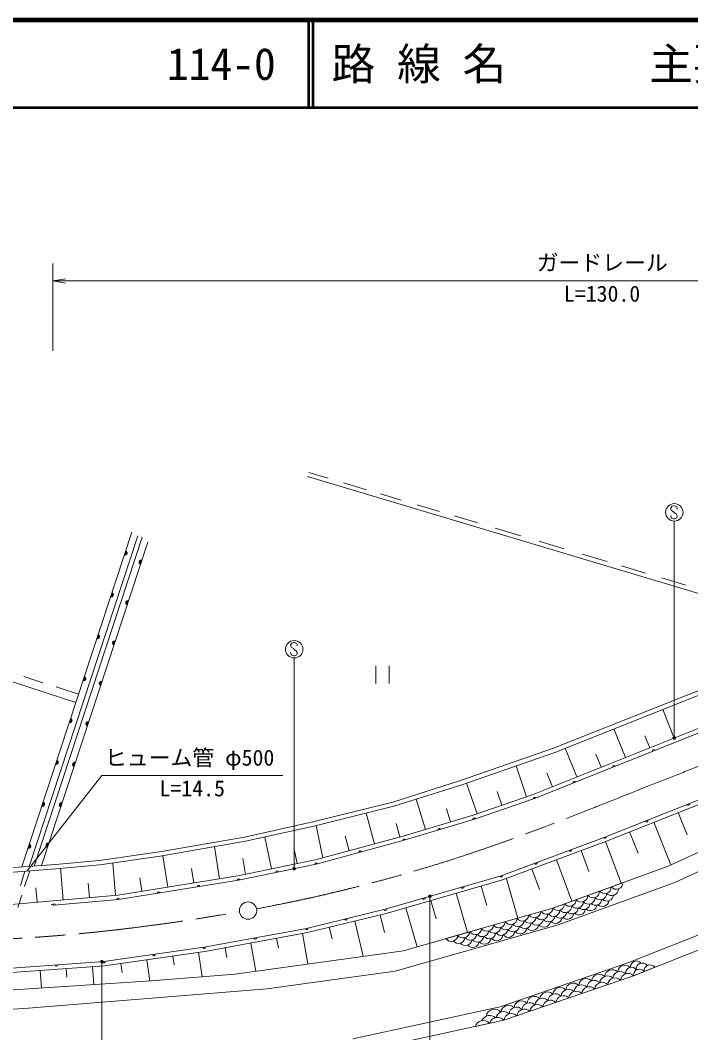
# Model space of a CAD drawing. Units: millimetres, scale not verified. Extents: x 40000 to 680000, y 20000 to 380000.
# Drawn here: x 144748 to 221482, y 264048 to 380000 of the extents above; entities that cross this region are included whole.
import ezdxf
from ezdxf.enums import TextEntityAlignment as Align

# ---------------------------------------------------------------- set-up
doc = ezdxf.new("R2010")
doc.units = ezdxf.units.MM
doc.header["$LTSCALE"] = 1000
doc.linetypes.add('CHAIN', pattern=[18.5, 12, -1.5, 3.5, -1.5])
for name, color, linetype, lineweight in [('M-BGD', 7, 'Continuous', 13), ('M-BMK', 2, 'CHAIN', 13), ('M-BMK-SRVR', 3, 'Continuous', 13), ('M-STR-STR3', 7, 'Continuous', 13), ('M-STR-STRC', 7, 'Continuous', 13), ('M-TTL', 2, 'Continuous', 140), ('M-TTL-LINE', 7, 'Continuous', 50)]:
    doc.layers.add(name, color=color, linetype=linetype, lineweight=lineweight)
doc.layers.add('M-TTL-TXT', color=7, linetype='Continuous')
doc.styles.add('ＭＳ ゴシック', font='')
doc.styles.get('ＭＳ ゴシック').set_extended_font_data('MS Gothic')

# ---------------------------------------------------------------- blocks, each defined once
blk = doc.blocks.new('open_arrow')
at = {"color": 0, "linetype": 'Continuous', "lineweight": -2}
blk.add_lwpolyline([(7.5, 1.25), (0, 0), (7.5, -1.25)], dxfattribs=at)
blk = doc.blocks.new('filled_dot')
at = {"color": 0, "linetype": 'Continuous', "lineweight": -2, "const_width": 1.25}
blk.add_lwpolyline([(-0.625, 0, 1), (0.625, 0, 1)], format="xyb", close=True, dxfattribs=at)

msp = doc.modelspace()

# ---------------------------------------------------------------- linework, layer by layer
at = {"layer": 'M-BGD'}
for p, q in [((177764, 328219), (179969, 327559)), ((177621, 327740), (238267, 309599)), ((181753, 327026), (184388, 326237)), ((185995, 325757), (188347, 325053)), ((190185, 324503), (192727, 323743)), ((194442, 323230), (197101, 322435)), ((157516, 321393), (144918, 283030)), ((199109, 321834), (202036, 320958)), ((158215, 320957), (145783, 283097)), ((158690, 320801), (146323, 283140)), ((159350, 320247), (147187, 283207)), ((204119, 320335), (206963, 319484)), ((209073, 318853), (211907, 318006)), ((213564, 317510), (216297, 316692)), ((218183, 316128), (220917, 315310)), ((125031, 310322), (151105, 301869)), ((185460, 304049), (185460, 306049)), ((186960, 306049), (186960, 304049)), ((229047, 305879), (205759, 296628)), ((229233, 305415), (205933, 296159)), ((145174, 304843), (147348, 304138)), ((203445, 291335), (234575, 303808)), ((148857, 303649), (151417, 302819)), ((227909, 300598), (203620, 290866)), ((218275, 301062), (219581, 297800)), ((212698, 298846), (214012, 295569)), ((216246, 298058), (216796, 296685)), ((218890, 283112), (251340, 298055)), ((205759, 296628), (195132, 292929)), ((205933, 296159), (195289, 292454)), ((207122, 296631), (208442, 293337)), ((210633, 295936), (211227, 294453)), ((219652, 281261), (252080, 296194)), ((201491, 294613), (202704, 291081)), ((205019, 293813), (205657, 292221)), ((195132, 292929), (187371, 290471)), ((195289, 292454), (187507, 289990)), ((195824, 292640), (197030, 289131)), ((196580, 288977), (203445, 291335)), ((199332, 291663), (199867, 290106)), ((211668, 286462), (225947, 292141)), ((211848, 285996), (226128, 291675)), ((187371, 290471), (178239, 288194)), ((187507, 289990), (178353, 287708)), ((190076, 290803), (191118, 287335)), ((203620, 290866), (196733, 288501)), ((184343, 289201), (185296, 285682)), ((188562, 286566), (196580, 288977)), ((193545, 289683), (193991, 288199)), ((221078, 286709), (220062, 289263)), ((178239, 288194), (170426, 286461)), ((178353, 287708), (170523, 285971)), ((178602, 287770), (179367, 284076)), ((187772, 288016), (188191, 286466)), ((196733, 288501), (188699, 286085)), ((219219, 283264), (217274, 288154)), ((170426, 286461), (160672, 284751)), ((172745, 286463), (173502, 282806)), ((178500, 283841), (188562, 286566)), ((181948, 286567), (182400, 284897)), ((199800, 282031), (211668, 286462)), ((215451, 284621), (214487, 287045)), ((170523, 285971), (160751, 284257)), ((166976, 285349), (167565, 281674)), ((188699, 286085), (178616, 283354)), ((199957, 281556), (211848, 285996)), ((213526, 281162), (211737, 285954)), ((160672, 284751), (153781, 283763)), ((160751, 284257), (153838, 283266)), ((161066, 284312), (161641, 280724)), ((176068, 285210), (176440, 283414)), ((209813, 282530), (208926, 284905)), ((148763, 283331), (142506, 282841)), ((153781, 283763), (148763, 283331)), ((153838, 283266), (148804, 282832)), ((155326, 283480), (155648, 279783)), ((169643, 282007), (178500, 283841)), ((178616, 283354), (169733, 281515)), ((170231, 283999), (170521, 282189)), ((205700, 278316), (218890, 283112)), ((207887, 279111), (206116, 283855)), ((148804, 282832), (142534, 282341)), ((145288, 282557), (144758, 280906)), ((145827, 282599), (145249, 280800)), ((149355, 282880), (149670, 279262)), ((155912, 279806), (169643, 282007)), ((158429, 281805), (158679, 280249)), ((164337, 282859), (164603, 281199)), ((186510, 278196), (199800, 282031)), ((204188, 280443), (203306, 282806)), ((146537, 280656), (146682, 279001)), ((152515, 281178), (152659, 279522)), ((169733, 281515), (155973, 279309)), ((186639, 277713), (199957, 281556)), ((198155, 278622), (197512, 280850)), ((201695, 277174), (200395, 281682)), ((205700, 278316), (213723, 281233)), ((206317, 276412), (219652, 281261)), ((143282, 278705), (155912, 279806)), ((144923, 279785), (144476, 278393)), ((195925, 275529), (194630, 280019)), ((155973, 279309), (148633, 278669)), ((190155, 273884), (188865, 278355)), ((192353, 277089), (191747, 279187)), ((193464, 274828), (205700, 278316)), ((177506, 276001), (186510, 278196)), ((177611, 275512), (186639, 277713)), ((186436, 275526), (185944, 277544)), ((214386, 272082), (227796, 277416)), ((214942, 270581), (233723, 278051)), ((165779, 273842), (177506, 276001)), ((180438, 274797), (180115, 276123)), ((184011, 272806), (183030, 276833)), ((187642, 271088), (206317, 276412)), ((188605, 273442), (197543, 275990)), ((165860, 273348), (177611, 275512)), ((174288, 273742), (174081, 274862)), ((177672, 271929), (177032, 275405)), ((154316, 272204), (165779, 273842)), ((168387, 272656), (168181, 273776)), ((171723, 271105), (171131, 274319)), ((154370, 271707), (165860, 273348)), ((162344, 271778), (162194, 272825)), ((165561, 270472), (165164, 273249)), ((169324, 270773), (188605, 273442)), ((138012, 271050), (154316, 272204)), ((138030, 270550), (154370, 271707)), ((150084, 270425), (150015, 271399)), ((153152, 269575), (153008, 271610)), ((156404, 270929), (156255, 271976)), ((159568, 269994), (159225, 272400)), ((199677, 267024), (214386, 272082)), ((217364, 271544), (214942, 270581)), ((147165, 269182), (147023, 271187)), ((159733, 270007), (169324, 270773)), ((172983, 269058), (187642, 271088)), ((200109, 265480), (214942, 270581)), ((214942, 270581), (200109, 265480)), ((137246, 268530), (159733, 270007)), ((145692, 266880), (172983, 269058)), ((130971, 265913), (145692, 266880)), ((182792, 263337), (199677, 267024)), ((182280, 261588), (200109, 265480)), ((200109, 265480), (196801, 264758))]:
    msp.add_line(p, q, dxfattribs=at)
for centre, radius, start, end in [((156729, 318995), 250, 251.82094, 71.82094), ((156729, 318995), 200, 251.82094, 71.82094), ((156729, 318995), 150, 251.82094, 71.82094), ((156729, 318995), 100, 251.82094, 71.82094), ((156729, 318995), 50, 251.82094, 71.82094), ((158590, 317932), 250, 71.82094, 251.82094), ((158590, 317932), 200, 71.82094, 251.82094), ((158590, 317932), 150, 71.82094, 251.82094), ((158590, 317932), 100, 71.82094, 251.82094), ((158590, 317932), 50, 71.82094, 251.82094), ((155154, 314200), 250, 251.82094, 71.82094), ((155154, 314200), 200, 251.82094, 71.82094), ((155154, 314200), 150, 251.82094, 71.82094), ((155154, 314200), 100, 251.82094, 71.82094), ((155154, 314200), 50, 251.82094, 71.82094), ((157070, 313302), 250, 71.82094, 251.82094), ((157070, 313302), 200, 71.82094, 251.82094), ((157070, 313302), 150, 71.82094, 251.82094), ((157070, 313302), 100, 71.82094, 251.82094), ((157070, 313302), 50, 71.82094, 251.82094), ((153579, 309404), 250, 251.82094, 71.82094), ((153579, 309404), 200, 251.82094, 71.82094), ((153579, 309404), 150, 251.82094, 71.82094), ((153579, 309404), 100, 251.82094, 71.82094), ((153579, 309404), 50, 251.82094, 71.82094), ((155549, 308672), 250, 71.82094, 251.82094), ((155549, 308672), 200, 71.82094, 251.82094), ((155549, 308672), 150, 71.82094, 251.82094), ((155549, 308672), 100, 71.82094, 251.82094), ((155549, 308672), 50, 71.82094, 251.82094), ((152005, 304609), 250, 251.82094, 71.82094), ((152005, 304609), 200, 251.82094, 71.82094), ((152005, 304609), 150, 251.82094, 71.82094), ((152005, 304609), 100, 251.82094, 71.82094), ((152005, 304609), 50, 251.82094, 71.82094), ((154029, 304042), 250, 71.82094, 251.82094), ((154029, 304042), 200, 71.82094, 251.82094), ((154029, 304042), 150, 71.82094, 251.82094), ((154029, 304042), 100, 71.82094, 251.82094), ((154029, 304042), 50, 71.82094, 251.82094), ((150430, 299813), 250, 251.82094, 71.82094), ((150430, 299813), 200, 251.82094, 71.82094), ((150430, 299813), 150, 251.82094, 71.82094), ((150430, 299813), 100, 251.82094, 71.82094), ((150430, 299813), 50, 251.82094, 71.82094), ((152508, 299412), 250, 71.82094, 251.82094), ((152508, 299412), 200, 71.82094, 251.82094), ((152508, 299412), 150, 71.82094, 251.82094), ((152508, 299412), 100, 71.82094, 251.82094), ((152508, 299412), 50, 71.82094, 251.82094), ((217237, 296323), 150, 21.83466, 201.83466), ((148855, 295018), 250, 251.82094, 71.82094), ((148855, 295018), 200, 251.82094, 71.82094), ((148855, 295018), 150, 251.82094, 71.82094), ((148855, 295018), 100, 251.82094, 71.82094), ((148855, 295018), 50, 251.82094, 71.82094), ((150988, 294782), 250, 71.82094, 251.82094), ((150988, 294782), 200, 71.82094, 251.82094), ((150988, 294782), 150, 71.82094, 251.82094), ((150988, 294782), 100, 71.82094, 251.82094), ((150988, 294782), 50, 71.82094, 251.82094), ((212698, 294504), 150, 21.83466, 201.83466), ((208159, 292685), 150, 21.83466, 201.83466), ((147281, 290223), 250, 251.82094, 71.82094), ((147281, 290223), 200, 251.82094, 71.82094), ((147281, 290223), 150, 251.82094, 71.82094), ((147281, 290223), 100, 251.82094, 71.82094), ((147281, 290223), 50, 251.82094, 71.82094), ((149468, 290152), 250, 71.82094, 251.82094), ((149468, 290152), 200, 71.82094, 251.82094), ((149468, 290152), 150, 71.82094, 251.82094), ((149468, 290152), 100, 71.82094, 251.82094), ((149468, 290152), 50, 71.82094, 251.82094), ((203620, 290866), 150, 21.83466, 198.95818), ((221188, 290248), 150, 201.68906, 21.68906), ((196733, 288501), 150, 18.95818, 196.73359), ((216428, 288355), 150, 201.68906, 21.68906), ((192716, 287293), 150, 16.73359, 196.73359), ((211668, 286462), 150, 200.4758, 21.68906), ((145706, 285427), 250, 251.82094, 71.82094), ((145706, 285427), 200, 251.82094, 71.82094), ((145706, 285427), 150, 251.82094, 71.82094), ((145706, 285427), 100, 251.82094, 71.82094), ((145706, 285427), 50, 251.82094, 71.82094), ((147947, 285522), 250, 71.82094, 251.82094), ((147947, 285522), 200, 71.82094, 251.82094), ((147947, 285522), 150, 71.82094, 251.82094), ((147947, 285522), 100, 71.82094, 251.82094), ((147947, 285522), 50, 71.82094, 251.82094), ((188699, 286085), 150, 16.73359, 195.15407), ((183657, 284720), 150, 15.15407, 195.15407), ((207712, 284985), 150, 200.4758, 20.4758), ((178616, 283354), 150, 15.15407, 191.70058), ((203756, 283508), 150, 200.4758, 20.4758), ((174174, 282435), 150, 11.70058, 191.70058), ((199800, 282031), 150, 196.09367, 20.4758), ((165147, 280780), 150, 9.10733, 189.10733), ((169733, 281515), 150, 11.70058, 189.10733), ((195370, 280753), 150, 196.09367, 16.09367), ((211630, 280745), 756, 219.78112, 0.1851), ((212967, 281231), 756, 219.78112, 0.1851), ((155973, 279309), 150, 9.10733, 184.98), ((160560, 280044), 150, 9.10733, 189.10733), ((190940, 279474), 150, 196.09367, 16.09367), ((208956, 279772), 756, 219.78112, 0.1851), ((209774, 279538), 756, 219.78112, 0.1851), ((210293, 280259), 756, 219.78112, 0.1851), ((211111, 280024), 756, 219.78112, 0.1851), ((211892, 279885), 756, 228.23201, 351.98113), ((212448, 280511), 756, 219.78112, 0.1851), ((148589, 279168), 500, 229.98, 274.98), ((148633, 278669), 150, 4.98, 184.98), ((204952, 278362), 750, 215.36519, 356.45921), ((206281, 278800), 756, 219.78112, 0.1851), ((207100, 278566), 756, 219.78112, 0.1851), ((207618, 279286), 756, 219.78112, 0.1851), ((207881, 278426), 756, 228.23201, 351.98113), ((208437, 279052), 756, 219.78112, 0.1851), ((209218, 278913), 756, 228.23201, 351.98113), ((210023, 278783), 756, 228.23201, 351.7308), ((210555, 279399), 756, 228.23201, 351.98113), ((211360, 279269), 756, 228.23201, 351.7308), ((182008, 277099), 150, 193.70151, 13.70151), ((186510, 278196), 150, 193.70151, 16.09367), ((200873, 277200), 750, 215.36519, 356.45921), ((202233, 277587), 750, 215.36519, 356.45921), ((203051, 277353), 750, 219.44567, 356.45921), ((203592, 277975), 750, 215.36519, 356.45921), ((204411, 277741), 750, 219.44567, 352.30842), ((205214, 277503), 750, 219.51379, 352.30842), ((205771, 278128), 750, 219.44567, 356.45921), ((206011, 277324), 756, 224.16227, 351.7308), ((206544, 277940), 756, 224.02625, 351.98113), ((207348, 277810), 756, 228.23201, 351.7308), ((208685, 278297), 756, 228.23201, 351.7308), ((177506, 276001), 150, 190.43285, 13.70151), ((196795, 276037), 750, 215.36519, 356.45921), ((198154, 276424), 750, 215.36519, 356.45921), ((198973, 276190), 750, 219.44567, 352.30842), ((199514, 276812), 750, 215.36519, 356.45921), ((200332, 276578), 750, 219.44567, 352.30842), ((201136, 276340), 750, 219.51379, 352.30842), ((201692, 276966), 750, 219.44567, 352.30842), ((201963, 276111), 750, 219.65976, 352.04541), ((202495, 276727), 750, 219.51379, 352.30842), ((203322, 276499), 750, 219.65976, 352.04541), ((203855, 277115), 750, 219.51379, 352.30842), ((204682, 276887), 750, 219.65976, 352.04541), ((171643, 274922), 150, 190.43285, 10.43285), ((194075, 275262), 750, 215.36519, 356.45921), ((194894, 275028), 750, 219.44567, 352.30842), ((195435, 275649), 750, 215.36519, 356.45921), ((196254, 275415), 750, 219.44567, 352.30842), ((197057, 275177), 750, 219.51379, 352.30842), ((197613, 275803), 750, 219.44567, 352.30842), ((197884, 274949), 750, 219.65976, 352.04541), ((198417, 275565), 750, 219.51379, 352.30842), ((199244, 275336), 750, 219.65976, 352.04541), ((199776, 275952), 750, 219.51379, 352.30842), ((200603, 275724), 750, 219.65976, 352.04541), ((165779, 273842), 150, 188.1301, 10.43285), ((195697, 274789), 750, 219.51379, 352.30842), ((196524, 274561), 750, 219.65976, 352.04541), ((160048, 273023), 150, 188.1301, 8.1301), ((148882, 271820), 150, 184.04843, 4.04843), ((154316, 272204), 150, 184.04843, 8.1301), ((213967, 270917), 865, 45.87999, 174.0135), ((214708, 270877), 675, 32.89533, 186.68074), ((215260, 271595), 675, 39.02322, 184.60248), ((215612, 270659), 675, 36.70157, 186.68074), ((215919, 271359), 675, 32.89533, 190.78127), ((216823, 271141), 675, 36.70157, 186.68074), ((209517, 269386), 865, 43.93742, 174.0135), ((211000, 269896), 865, 43.93742, 174.0135), ((211932, 269688), 865, 43.93742, 174.0135), ((212484, 270407), 865, 43.93742, 174.0135), ((212836, 269471), 865, 43.93742, 174.0135), ((213415, 270198), 865, 43.93742, 174.0135), ((214319, 269981), 865, 43.93742, 174.0135), ((206551, 268366), 865, 43.93742, 174.0135), ((207482, 268158), 865, 43.93742, 174.0135), ((208034, 268876), 865, 43.93742, 174.0135), ((208965, 268668), 865, 43.93742, 174.0135), ((209869, 268450), 865, 43.93742, 174.0135), ((210448, 269178), 865, 43.93742, 174.0135), ((211352, 268960), 865, 43.93742, 174.0135), ((203584, 267346), 865, 43.93742, 174.0135), ((204515, 267138), 865, 43.93742, 174.0135), ((205067, 267856), 865, 43.93742, 174.0135), ((205998, 267648), 865, 43.93742, 174.0135), ((206902, 267430), 865, 43.93742, 174.0135), ((208386, 267940), 865, 43.93742, 174.0135), ((199030, 265780), 966, 41.17346, 170.39081), ((200617, 266326), 865, 43.93742, 174.0135), ((201549, 266118), 865, 43.93742, 174.0135), ((202101, 266836), 865, 43.93742, 174.0135), ((202452, 265900), 865, 43.93742, 174.0135), ((203032, 266628), 865, 43.93742, 174.0135), ((203936, 266410), 865, 43.93742, 174.0135), ((205419, 266920), 865, 43.93742, 174.0135), ((198478, 265062), 966, 47.68948, 157.02775), ((199381, 264844), 966, 41.17346, 163.46145), ((200065, 265608), 865, 43.93742, 167.37481), ((200969, 265390), 865, 43.93742, 174.0135), ((197728, 264483), 966, 41.17346, 163.46145)]:
    msp.add_arc(centre, radius, start, end, dxfattribs=at)
at = {"layer": 'M-BMK'}
for points, knots in [([(215285, 291770), (219502, 293423), (223720, 295076), (227897, 296828), (231445, 298316), (234964, 299874), (238539, 301295), (241397, 302431), (244290, 303478), (247210, 304448), (248815, 304981), (250427, 305490), (252053, 305955), (252324, 306032), (252595, 306108), (252867, 306183), (253138, 306258), (253411, 306331), (253683, 306403), (253955, 306476), (254228, 306547), (254501, 306616), (255474, 306861), (256452, 307083), (257435, 307286), (258417, 307488), (259404, 307671), (260393, 307840), (261852, 308089), (263317, 308307), (264782, 308525)], [0, 0, 0, 0, 1, 1, 1, 2, 2, 2, 3, 3, 3, 4, 4, 4, 5, 5, 5, 6, 6, 6, 7, 7, 7, 8, 8, 8, 9, 9, 9, 10, 10, 10, 10]), ([(171800, 278233), (172575, 278386), (173351, 278538), (174125, 278693), (174883, 278844), (175641, 278997), (176397, 279157), (177114, 279309), (177830, 279467), (178546, 279629), (179261, 279791), (179975, 279956), (180689, 280126), (181402, 280296), (182115, 280470), (182826, 280648), (187253, 281759), (191642, 283035), (195972, 284478), (202500, 286655), (208892, 289212), (215285, 291770)], [0, 0, 0, 0, 1, 1, 1, 2, 2, 2, 3, 3, 3, 4, 4, 4, 5, 5, 5, 6, 6, 6, 7, 7, 7, 7]), ([(114471, 275145), (120353, 274915), (126235, 274685), (132122, 274625), (135560, 274590), (139000, 274612), (142435, 274756), (145083, 274867), (147729, 275051), (150368, 275286), (150808, 275326), (151248, 275366), (151688, 275408), (152128, 275450), (152567, 275494), (153007, 275538), (153446, 275583), (153886, 275629), (154325, 275676), (155851, 275840), (157374, 276025), (158896, 276221), (160418, 276417), (161939, 276624), (163456, 276853), (165584, 277175), (167706, 277540), (169828, 277904)], [0, 0, 0, 0, 1, 1, 1, 2, 2, 2, 3, 3, 3, 4, 4, 4, 5, 5, 5, 6, 6, 6, 7, 7, 7, 8, 8, 8, 9, 9, 9, 9])]:
    msp.add_open_spline(points, degree=3, knots=knots, dxfattribs=at)
at = {"layer": 'M-BMK-SRVR'}
msp.add_circle((170820, 278038), 1000, dxfattribs=at)
at = {"layer": 'M-STR-STR3'}
for p, q in [((148483, 342141), (148483, 352141)), ((148483, 350141), (274212, 350141)), ((145522, 282575), (154102, 293511)), ((174782, 293511), (154102, 293511))]:
    msp.add_line(p, q, dxfattribs=at)
at = {"layer": 'M-STR-STRC'}
for p, q in [((219315, 324337), (219191, 324153)), ((219191, 324153), (219194, 324021)), ((219194, 324021), (219257, 323892)), ((219257, 323892), (219513, 323710)), ((219507, 324403), (219315, 324337)), ((219628, 324400), (219507, 324403)), ((219513, 323710), (219642, 323579)), ((219879, 324282), (219628, 324400)), ((219642, 323579), (219821, 323463)), ((219942, 324150), (219879, 324282)), ((219942, 324021), (219942, 324150)), ((219194, 323173), (219191, 323294)), ((219233, 323071), (219194, 323173)), ((219318, 322960), (219233, 323071)), ((219505, 322899), (219318, 322960)), ((219639, 322899), (219505, 322899)), ((219593, 297805), (219593, 322640)), ((219739, 322928), (219639, 322899)), ((219881, 323020), (219739, 322928)), ((219821, 323463), (219947, 323263)), ((219942, 323152), (219881, 323020)), ((219947, 323263), (219942, 323152)), ((175817, 308662), (175693, 308478)), ((175693, 308478), (175696, 308346)), ((176009, 308728), (175817, 308662)), ((176130, 308725), (176009, 308728)), ((176381, 308607), (176130, 308725)), ((176444, 308475), (176381, 308607)), ((176444, 308346), (176444, 308475)), ((175696, 307498), (175693, 307619)), ((175696, 308346), (175759, 308217)), ((175735, 307395), (175696, 307498)), ((175820, 307285), (175735, 307395)), ((175759, 308217), (176015, 308035)), ((176007, 307224), (175820, 307285)), ((176015, 308035), (176144, 307904)), ((176144, 307904), (176323, 307788)), ((176383, 307345), (176241, 307253)), ((176323, 307788), (176449, 307588)), ((176444, 307477), (176383, 307345)), ((176449, 307588), (176444, 307477)), ((176141, 307224), (176007, 307224)), ((176098, 282833), (176098, 306965)), ((176241, 307253), (176141, 307224)), ((191641, 279677), (191641, 258814)), ((154087, 272188), (154087, 253931))]:
    msp.add_line(p, q, dxfattribs=at)
for centre in [(219599, 323640), (176101, 307965)]:
    msp.add_circle(centre, 1000, dxfattribs=at)
at = {"layer": 'M-TTL'}
msp.add_line((680000, 380000), (40000, 380000), dxfattribs=at)
at = {"layer": 'M-TTL-LINE'}
for p, q in [((177750, 380000), (177750, 370000)), ((178250, 380000), (178250, 370000)), ((40000, 370000), (680000, 370000))]:
    msp.add_line(p, q, dxfattribs=at)

# ---------------------------------------------------------------- block references
at = {"layer": 'M-STR-STR3', "xscale": 193, "yscale": 193}
msp.add_blockref('open_arrow', (148483, 350141), dxfattribs=at)
at = {"layer": 'M-STR-STRC', "xscale": 160, "yscale": 160}
for p, rotation in [((219593, 297805), 90), ((176098, 282833), 90), ((191641, 279677), 270), ((154087, 272188), 270)]:
    msp.add_blockref('filled_dot', p, dxfattribs=dict(at, rotation=rotation))

# ---------------------------------------------------------------- texts
at = {"layer": 'M-STR-STR3', "style": 'ＭＳ ゴシック'}
for s, p in [('ガードレール', (203847, 350771)), ('L=130.0', (206972, 347224)), ('ヒューム管 φ500', (154442, 294085)), ('L=14.5', (160692, 290572))]:
    msp.add_text(s, height=1833, dxfattribs=at).set_placement(p, align=Align.BOTTOM_LEFT)
at = {"layer": 'M-TTL-TXT', "style": 'ＭＳ ゴシック'}
for s, p in [('路 線 名', (180380, 375000)), ('主要地方道山口福栄須佐線', (216734, 375000)), ('114-0', (161521, 375000))]:
    msp.add_text(s, height=3666, dxfattribs=at).set_placement(p, align=Align.MIDDLE_LEFT)

doc.saveas('drawing.dxf')
